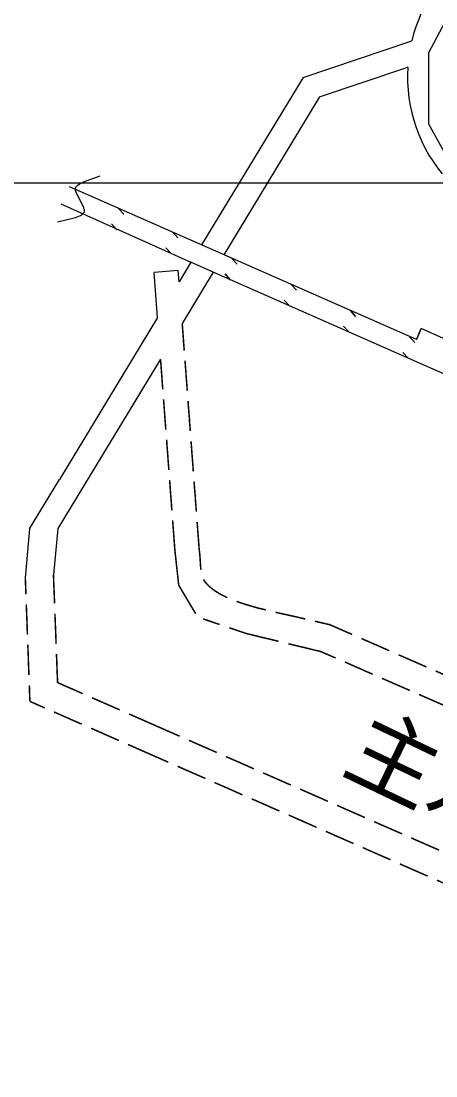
# Model space of a CAD drawing. Header units: inches. Extents: x -1 to 4080, y 0 to 4431.
# Drawn here: x 1290.3 to 1341.6, y 1205.1 to 1335.5 of the extents above; entities that cross this region are included whole.
import ezdxf

# ---------------------------------------------------------------- set-up
doc = ezdxf.new("R2010")
doc.units = ezdxf.units.IN
doc.header["$MEASUREMENT"] = 0
doc.layers.get('0').update_dxf_attribs({"lineweight": 0})
for name, color, linetype, lineweight in [('岩巷XDD0800CCJ', 7, 'Continuous', 0), ('巷道注记XDD0800CCJ', 7, 'Continuous', 0), ('煤巷XDD0800CCJ', 7, 'Continuous', 0), ('经纬网XDD0800ATX', 7, 'Continuous', 0)]:
    doc.layers.add(name, color=color, linetype=linetype, lineweight=lineweight)
doc.styles.add('仿宋', font='simfang.ttf')

# ---------------------------------------------------------------- blocks, each defined once
blk = doc.blocks.new('lr_block_1')
at = {"layer": '岩巷XDD0800CCJ', "color": 30, "true_color": 0xff8000, "const_width": 0.188}
for points in [[(0, 15.27), (0.01, 15.13)], [(0.08, 13.26), (0.07, 13.51), (0.06, 13.76), (0.05, 14.01), (0.04, 14.26), (0.03, 14.5), (0.02, 14.75), (0.01, 15), (0.01, 15.13)], [(0.12, 12.01), (0.13, 11.76), (0.14, 11.51), (0.15, 11.26), (0.16, 11.01), (0.17, 10.76), (0.18, 10.51), (0.19, 10.26), (0.19, 10.13)], [(0.26, 8.26), (0.25, 8.51), (0.24, 8.76), (0.23, 9.01), (0.23, 9.26), (0.22, 9.51), (0.21, 9.76), (0.2, 10.01), (0.19, 10.13)], [(0.31, 7.01), (0.32, 6.76), (0.33, 6.51), (0.34, 6.26), (0.35, 6.01), (0.36, 5.76), (0.37, 5.51), (0.38, 5.26), (0.38, 5.14)], [(0.45, 3.26), (0.44, 3.51), (0.43, 3.76), (0.42, 4.01), (0.41, 4.26), (0.4, 4.51), (0.39, 4.76), (0.38, 5.01), (0.38, 5.14)], [(0.5, 2.01), (0.51, 1.76), (0.52, 1.51), (0.52, 1.26), (0.53, 1.01), (0.54, 0.76), (0.55, 0.51), (0.56, 0.26), (0.57, 0.14)], [(0.57, 0.14), (0.57, 0)]]:
    blk.add_lwpolyline(points, dxfattribs=at)
blk = doc.blocks.new('lr_block_2')
at = {"layer": '岩巷XDD0800CCJ', "color": 30, "true_color": 0xff8000, "const_width": 0.188}
for points in [[(0, 13.34), (0.06, 11.66)], [(0.13, 9.79), (0.13, 10.04), (0.12, 10.29), (0.11, 10.54), (0.1, 10.79), (0.09, 11.04), (0.08, 11.29), (0.07, 11.54), (0.06, 11.66)], [(0.18, 8.54), (0.19, 8.29), (0.2, 8.04), (0.21, 7.79), (0.22, 7.54), (0.23, 7.29), (0.24, 7.04), (0.25, 6.79), (0.25, 6.67)], [(0.32, 4.79), (0.32, 5.04), (0.31, 5.29), (0.3, 5.54), (0.29, 5.79), (0.28, 6.04), (0.27, 6.29), (0.26, 6.54), (0.25, 6.67)], [(0.37, 3.55), (0.38, 3.3), (0.39, 3.05), (0.4, 2.8), (0.41, 2.55), (0.42, 2.3), (0.43, 2.05), (0.44, 1.8), (0.44, 1.67)], [(0.44, 1.67), (0.51, 0)]]:
    blk.add_lwpolyline(points, dxfattribs=at)
blk = doc.blocks.new('lr_block_3')
at = {"layer": '岩巷XDD0800CCJ', "color": 30, "true_color": 0xff8000, "const_width": 0.188}
for points in [[(0, 6.12), (0.1, 6.08)], [(1.81, 5.32), (1.59, 5.42), (1.36, 5.52), (1.13, 5.62), (0.9, 5.73), (0.67, 5.83), (0.44, 5.93), (0.21, 6.03), (0.1, 6.08)], [(2.96, 4.82), (3.19, 4.72), (3.42, 4.62), (3.65, 4.52), (3.87, 4.42), (4.1, 4.32), (4.33, 4.22), (4.56, 4.12), (4.68, 4.07)], [(6.39, 3.31), (6.16, 3.41), (5.93, 3.51), (5.71, 3.61), (5.48, 3.71), (5.25, 3.81), (5.02, 3.91), (4.79, 4.02), (4.68, 4.07)], [(7.54, 2.81), (7.77, 2.71), (7.99, 2.61), (8.22, 2.51), (8.45, 2.41), (8.68, 2.31), (8.91, 2.21), (9.14, 2.1), (9.25, 2.05)], [(10.97, 1.3), (10.74, 1.4), (10.51, 1.5), (10.28, 1.6), (10.05, 1.7), (9.83, 1.8), (9.6, 1.9), (9.37, 2), (9.25, 2.05)], [(12.11, 0.8), (12.34, 0.7), (12.57, 0.6), (12.8, 0.5), (13.03, 0.4), (13.26, 0.29), (13.49, 0.19), (13.72, 0.09), (13.83, 0.04)], [(13.83, 0.04), (13.93, 0)]]:
    blk.add_lwpolyline(points, dxfattribs=at)
blk = doc.blocks.new('lr_block_4')
at = {"layer": '岩巷XDD0800CCJ', "color": 30, "true_color": 0xff8000, "const_width": 0.188}
for points in [[(0, 5.24), (1.38, 4.63)], [(3.1, 3.88), (2.87, 3.98), (2.64, 4.08), (2.41, 4.18), (2.19, 4.28), (1.96, 4.38), (1.73, 4.48), (1.5, 4.58), (1.38, 4.63)], [(4.25, 3.37), (4.47, 3.27), (4.7, 3.17), (4.93, 3.07), (5.16, 2.97), (5.39, 2.87), (5.62, 2.77), (5.85, 2.67), (5.96, 2.62)], [(7.68, 1.87), (7.45, 1.97), (7.22, 2.07), (6.99, 2.17), (6.76, 2.27), (6.53, 2.37), (6.31, 2.47), (6.08, 2.57), (5.96, 2.62)], [(8.82, 1.36), (9.05, 1.26), (9.28, 1.16), (9.51, 1.06), (9.74, 0.96), (9.97, 0.86), (10.2, 0.76), (10.43, 0.66), (10.54, 0.61)], [(10.54, 0.61), (11.92, 0)]]:
    blk.add_lwpolyline(points, dxfattribs=at)
blk = doc.blocks.new('lr_block_5')
at = {"layer": '岩巷XDD0800CCJ', "color": 30, "true_color": 0xff8000, "const_width": 0.188}
for points in [[(0.11, 26.38), (0, 27.83)], [(0.25, 24.51), (0.23, 24.76), (0.21, 25.01), (0.19, 25.26), (0.17, 25.51), (0.16, 25.76), (0.14, 26.01), (0.12, 26.26), (0.11, 26.38)], [(0.34, 23.27), (0.36, 23.02), (0.38, 22.77), (0.4, 22.52), (0.42, 22.27), (0.44, 22.02), (0.46, 21.77), (0.47, 21.52), (0.48, 21.4)], [(0.62, 19.53), (0.6, 19.78), (0.59, 20.02), (0.57, 20.27), (0.55, 20.52), (0.53, 20.77), (0.51, 21.02), (0.49, 21.27), (0.48, 21.4)], [(0.72, 18.28), (0.74, 18.03), (0.75, 17.78), (0.77, 17.53), (0.79, 17.28), (0.81, 17.03), (0.83, 16.78), (0.85, 16.53), (0.86, 16.41)], [(1, 14.54), (0.98, 14.79), (0.96, 15.04), (0.94, 15.29), (0.92, 15.54), (0.9, 15.79), (0.89, 16.04), (0.87, 16.29), (0.86, 16.41)], [(1.09, 13.29), (1.11, 13.04), (1.13, 12.8), (1.15, 12.55), (1.17, 12.3), (1.18, 12.05), (1.2, 11.8), (1.22, 11.55), (1.23, 11.42)], [(1.37, 9.55), (1.35, 9.8), (1.33, 10.05), (1.32, 10.3), (1.3, 10.55), (1.28, 10.8), (1.26, 11.05), (1.24, 11.3), (1.23, 11.42)], [(1.47, 8.31), (1.48, 8.06), (1.5, 7.81), (1.52, 7.56), (1.54, 7.31), (1.56, 7.06), (1.58, 6.81), (1.6, 6.56), (1.61, 6.44)], [(1.75, 4.57), (1.73, 4.82), (1.71, 5.07), (1.69, 5.32), (1.67, 5.57), (1.65, 5.81), (1.63, 6.06), (1.62, 6.31), (1.61, 6.44)], [(1.84, 3.32), (1.86, 3.07), (1.88, 2.82), (1.9, 2.57), (1.91, 2.32), (1.93, 2.08), (1.95, 1.83), (1.97, 1.58), (1.98, 1.45)], [(2.09, 0), (1.98, 1.45)]]:
    blk.add_lwpolyline(points, dxfattribs=at)
blk = doc.blocks.new('lr_block_6')
at = {"layer": '岩巷XDD0800CCJ', "color": 30, "true_color": 0xff8000, "const_width": 0.188}
for points in [[(0.14, 21.79), (0, 23.64)], [(0.28, 19.92), (0.26, 20.17), (0.24, 20.42), (0.22, 20.67), (0.2, 20.92), (0.19, 21.17), (0.17, 21.42), (0.15, 21.67), (0.14, 21.79)], [(0.37, 18.68), (0.39, 18.43), (0.41, 18.18), (0.43, 17.93), (0.45, 17.68), (0.47, 17.43), (0.48, 17.18), (0.5, 16.93), (0.51, 16.81)], [(0.65, 14.94), (0.63, 15.19), (0.62, 15.43), (0.6, 15.68), (0.58, 15.93), (0.56, 16.18), (0.54, 16.43), (0.52, 16.68), (0.51, 16.81)], [(0.75, 13.69), (0.77, 13.44), (0.78, 13.19), (0.8, 12.94), (0.82, 12.69), (0.84, 12.44), (0.86, 12.19), (0.88, 11.94), (0.89, 11.82)], [(1.03, 9.95), (1.01, 10.2), (0.99, 10.45), (0.97, 10.7), (0.95, 10.95), (0.93, 11.2), (0.92, 11.45), (0.9, 11.7), (0.89, 11.82)], [(1.12, 8.7), (1.14, 8.45), (1.16, 8.21), (1.18, 7.96), (1.2, 7.71), (1.21, 7.46), (1.23, 7.21), (1.25, 6.96), (1.26, 6.83)], [(1.4, 4.96), (1.38, 5.21), (1.36, 5.46), (1.35, 5.71), (1.33, 5.96), (1.31, 6.21), (1.29, 6.46), (1.27, 6.71), (1.26, 6.83)], [(1.5, 3.72), (1.51, 3.47), (1.53, 3.22), (1.55, 2.97), (1.57, 2.72), (1.59, 2.47), (1.61, 2.22), (1.63, 1.97), (1.64, 1.85)], [(1.77, 0), (1.64, 1.85)]]:
    blk.add_lwpolyline(points, dxfattribs=at)
blk = doc.blocks.new('lr_block_7')
at = {"layer": '岩巷XDD0800CCJ', "color": 30, "true_color": 0xff8000, "const_width": 0.188}
for points in [[(0.23, 5.66), (0, 7.81)], [(0.47, 3.52), (0.23, 5.66)], [(1.51, 1.76), (0.47, 3.52)], [(2.56, 0), (1.51, 1.76)]]:
    blk.add_lwpolyline(points, dxfattribs=at)
blk = doc.blocks.new('lr_block_8')
at = {"layer": '岩巷XDD0800CCJ', "color": 30, "true_color": 0xff8000, "const_width": 0.188}
for points in [[(0, 9.4), (0.01, 9.28), (0.04, 9.04), (0.07, 8.79), (0.08, 8.66)], [(0.22, 6.79), (0.19, 7.04), (0.17, 7.29), (0.16, 7.54), (0.14, 7.79), (0.13, 8.04), (0.11, 8.29), (0.09, 8.54), (0.08, 8.66)], [(0.54, 5.59), (0.67, 5.38), (0.82, 5.18), (0.99, 5), (1.16, 4.82), (1.35, 4.65), (1.54, 4.49), (1.74, 4.34), (1.84, 4.27)], [(3.48, 3.35), (3.25, 3.46), (3.03, 3.57), (2.8, 3.68), (2.58, 3.8), (2.37, 3.93), (2.15, 4.06), (1.94, 4.19), (1.84, 4.27)], [(4.63, 2.88), (4.87, 2.8), (5.1, 2.71), (5.34, 2.64), (5.58, 2.56), (5.82, 2.48), (6.06, 2.41), (6.3, 2.34), (6.42, 2.3)], [(8.23, 1.83), (7.99, 1.89), (7.74, 1.95), (7.5, 2), (7.26, 2.06), (7.02, 2.13), (6.78, 2.2), (6.54, 2.27), (6.42, 2.3)], [(9.44, 1.53), (9.69, 1.48), (9.93, 1.42), (10.18, 1.37), (10.42, 1.31), (10.66, 1.26), (10.91, 1.21), (11.15, 1.15), (11.28, 1.13)], [(13.1, 0.71), (12.86, 0.76), (12.62, 0.82), (12.37, 0.88), (12.13, 0.93), (11.89, 0.99), (11.64, 1.05), (11.4, 1.1), (11.28, 1.13)], [(14.32, 0.42), (14.56, 0.37), (14.81, 0.31), (15.05, 0.25), (15.29, 0.2), (15.54, 0.14), (15.78, 0.08), (16.02, 0.03), (16.15, 0)]]:
    blk.add_lwpolyline(points, dxfattribs=at)
blk = doc.blocks.new('lr_block_9')
at = {"layer": '岩巷XDD0800CCJ', "color": 30, "true_color": 0xff8000, "const_width": 0.188}
for points in [[(0, 17.37), (1.46, 16.73)], [(3.17, 15.98), (2.94, 16.08), (2.71, 16.18), (2.49, 16.28), (2.26, 16.38), (2.03, 16.48), (1.8, 16.58), (1.57, 16.68), (1.46, 16.73)], [(4.32, 15.47), (4.55, 15.37), (4.77, 15.27), (5, 15.17), (5.23, 15.07), (5.46, 14.97), (5.69, 14.87), (5.92, 14.77), (6.03, 14.72)], [(7.75, 13.96), (7.52, 14.07), (7.29, 14.17), (7.06, 14.27), (6.83, 14.37), (6.61, 14.47), (6.38, 14.57), (6.15, 14.67), (6.03, 14.72)], [(8.89, 13.46), (9.12, 13.36), (9.35, 13.26), (9.58, 13.16), (9.81, 13.06), (10.04, 12.96), (10.27, 12.86), (10.5, 12.76), (10.61, 12.71)], [(12.33, 11.95), (12.1, 12.05), (11.87, 12.15), (11.64, 12.25), (11.41, 12.36), (11.18, 12.46), (10.95, 12.56), (10.72, 12.66), (10.61, 12.71)], [(13.47, 11.45), (13.7, 11.35), (13.93, 11.25), (14.16, 11.15), (14.39, 11.05), (14.62, 10.95), (14.84, 10.85), (15.07, 10.75), (15.19, 10.7)], [(16.9, 9.94), (16.68, 10.04), (16.45, 10.14), (16.22, 10.24), (15.99, 10.34), (15.76, 10.44), (15.53, 10.55), (15.3, 10.65), (15.19, 10.7)], [(18.05, 9.44), (18.28, 9.34), (18.51, 9.24), (18.74, 9.14), (18.96, 9.04), (19.19, 8.94), (19.42, 8.84), (19.65, 8.74), (19.77, 8.68)], [(21.48, 7.93), (21.25, 8.03), (21.02, 8.13), (20.8, 8.23), (20.57, 8.33), (20.34, 8.43), (20.11, 8.53), (19.88, 8.63), (19.77, 8.68)], [(22.63, 7.43), (22.86, 7.33), (23.08, 7.23), (23.31, 7.13), (23.54, 7.03), (23.77, 6.92), (24, 6.82), (24.23, 6.72), (24.34, 6.67)], [(26.06, 5.92), (25.83, 6.02), (25.6, 6.12), (25.37, 6.22), (25.14, 6.32), (24.92, 6.42), (24.69, 6.52), (24.46, 6.62), (24.34, 6.67)], [(27.2, 5.42), (27.43, 5.32), (27.66, 5.22), (27.89, 5.11), (28.12, 5.01), (28.35, 4.91), (28.58, 4.81), (28.81, 4.71), (28.92, 4.66)], [(30.64, 3.91), (30.41, 4.01), (30.18, 4.11), (29.95, 4.21), (29.72, 4.31), (29.49, 4.41), (29.26, 4.51), (29.04, 4.61), (28.92, 4.66)], [(31.78, 3.41), (32.01, 3.3), (32.24, 3.2), (32.47, 3.1), (32.7, 3), (32.93, 2.9), (33.16, 2.8), (33.38, 2.7), (33.5, 2.65)], [(35.22, 1.9), (34.99, 2), (34.76, 2.1), (34.53, 2.2), (34.3, 2.3), (34.07, 2.4), (33.84, 2.5), (33.61, 2.6), (33.5, 2.65)], [(36.36, 1.39), (36.59, 1.29), (36.82, 1.19), (37.05, 1.09), (37.28, 0.99), (37.5, 0.89), (37.73, 0.79), (37.96, 0.69), (38.08, 0.64)], [(38.08, 0.64), (39.53, 0)]]:
    blk.add_lwpolyline(points, dxfattribs=at)
blk = doc.blocks.new('lr_block_10')
at = {"layer": '岩巷XDD0800CCJ', "color": 30, "true_color": 0xff8000, "const_width": 0.188}
for points in [[(0, 17.37), (1.46, 16.73)], [(3.17, 15.98), (2.94, 16.08), (2.71, 16.18), (2.49, 16.28), (2.26, 16.38), (2.03, 16.48), (1.8, 16.58), (1.57, 16.68), (1.46, 16.73)], [(4.32, 15.47), (4.55, 15.37), (4.77, 15.27), (5, 15.17), (5.23, 15.07), (5.46, 14.97), (5.69, 14.87), (5.92, 14.77), (6.03, 14.72)], [(7.75, 13.96), (7.52, 14.07), (7.29, 14.17), (7.06, 14.27), (6.83, 14.37), (6.61, 14.47), (6.38, 14.57), (6.15, 14.67), (6.03, 14.72)], [(8.89, 13.46), (9.12, 13.36), (9.35, 13.26), (9.58, 13.16), (9.81, 13.06), (10.04, 12.96), (10.27, 12.86), (10.5, 12.76), (10.61, 12.71)], [(12.33, 11.95), (12.1, 12.05), (11.87, 12.15), (11.64, 12.25), (11.41, 12.36), (11.18, 12.46), (10.95, 12.56), (10.72, 12.66), (10.61, 12.71)], [(13.47, 11.45), (13.7, 11.35), (13.93, 11.25), (14.16, 11.15), (14.39, 11.05), (14.62, 10.95), (14.84, 10.85), (15.07, 10.75), (15.19, 10.7)], [(16.9, 9.94), (16.68, 10.04), (16.45, 10.14), (16.22, 10.24), (15.99, 10.34), (15.76, 10.44), (15.53, 10.55), (15.3, 10.65), (15.19, 10.7)], [(18.05, 9.44), (18.28, 9.34), (18.51, 9.24), (18.74, 9.14), (18.96, 9.04), (19.19, 8.94), (19.42, 8.84), (19.65, 8.74), (19.77, 8.68)], [(21.48, 7.93), (21.25, 8.03), (21.02, 8.13), (20.8, 8.23), (20.57, 8.33), (20.34, 8.43), (20.11, 8.53), (19.88, 8.63), (19.77, 8.68)], [(22.63, 7.43), (22.86, 7.33), (23.08, 7.23), (23.31, 7.13), (23.54, 7.03), (23.77, 6.92), (24, 6.82), (24.23, 6.72), (24.34, 6.67)], [(26.06, 5.92), (25.83, 6.02), (25.6, 6.12), (25.37, 6.22), (25.14, 6.32), (24.92, 6.42), (24.69, 6.52), (24.46, 6.62), (24.34, 6.67)], [(27.2, 5.42), (27.43, 5.32), (27.66, 5.22), (27.89, 5.11), (28.12, 5.01), (28.35, 4.91), (28.58, 4.81), (28.81, 4.71), (28.92, 4.66)], [(30.64, 3.91), (30.41, 4.01), (30.18, 4.11), (29.95, 4.21), (29.72, 4.31), (29.49, 4.41), (29.26, 4.51), (29.04, 4.61), (28.92, 4.66)], [(31.78, 3.41), (32.01, 3.3), (32.24, 3.2), (32.47, 3.1), (32.7, 3), (32.93, 2.9), (33.16, 2.8), (33.38, 2.7), (33.5, 2.65)], [(35.22, 1.9), (34.99, 2), (34.76, 2.1), (34.53, 2.2), (34.3, 2.3), (34.07, 2.4), (33.84, 2.5), (33.61, 2.6), (33.5, 2.65)], [(36.36, 1.39), (36.59, 1.29), (36.82, 1.19), (37.05, 1.09), (37.28, 0.99), (37.5, 0.89), (37.73, 0.79), (37.96, 0.69), (38.08, 0.64)], [(38.08, 0.64), (39.53, 0)]]:
    blk.add_lwpolyline(points, dxfattribs=at)
blk = doc.blocks.new('lr_block_13')
at = {"layer": '岩巷XDD0800CCJ', "color": 30, "true_color": 0xff8000, "const_width": 0.188}
for points in [[(0, 28.18), (0.29, 28.08)], [(2.06, 27.48), (1.83, 27.56), (1.59, 27.64), (1.35, 27.72), (1.12, 27.8), (0.88, 27.88), (0.64, 27.96), (0.41, 28.04), (0.29, 28.08)], [(3.25, 27.08), (3.48, 27), (3.72, 26.92), (3.96, 26.84), (4.19, 26.76), (4.43, 26.68), (4.67, 26.6), (4.9, 26.52), (5.02, 26.48)], [(5.02, 26.48), (5.31, 26.38)], [(5.31, 26.38), (7.51, 25.84)], [(9.33, 25.4), (9.09, 25.46), (8.85, 25.52), (8.6, 25.58), (8.36, 25.64), (8.12, 25.7), (7.87, 25.76), (7.63, 25.82), (7.51, 25.84)], [(10.55, 25.11), (10.79, 25.05), (11.03, 24.99), (11.27, 24.93), (11.52, 24.87), (11.76, 24.81), (12, 24.75), (12.25, 24.7), (12.37, 24.67)], [(12.37, 24.67), (14.57, 24.13)], [(14.57, 24.13), (14.67, 24.09)], [(16.39, 23.34), (16.16, 23.44), (15.93, 23.54), (15.7, 23.64), (15.47, 23.74), (15.24, 23.84), (15.01, 23.94), (14.78, 24.04), (14.67, 24.09)], [(17.53, 22.84), (17.76, 22.74), (17.99, 22.64), (18.22, 22.54), (18.45, 22.44), (18.68, 22.34), (18.9, 22.24), (19.13, 22.14), (19.25, 22.09)], [(20.97, 21.33), (20.74, 21.43), (20.51, 21.53), (20.28, 21.63), (20.05, 21.73), (19.82, 21.83), (19.59, 21.94), (19.36, 22.04), (19.25, 22.09)], [(22.11, 20.83), (22.34, 20.73), (22.57, 20.63), (22.8, 20.53), (23.03, 20.43), (23.26, 20.33), (23.49, 20.23), (23.71, 20.13), (23.83, 20.08)], [(25.55, 19.33), (25.32, 19.43), (25.09, 19.53), (24.86, 19.63), (24.63, 19.73), (24.4, 19.83), (24.17, 19.93), (23.94, 20.03), (23.83, 20.08)], [(26.69, 18.83), (26.92, 18.73), (27.15, 18.63), (27.38, 18.53), (27.61, 18.43), (27.84, 18.33), (28.07, 18.23), (28.3, 18.13), (28.41, 18.08)], [(30.13, 17.33), (29.9, 17.43), (29.67, 17.53), (29.44, 17.63), (29.21, 17.73), (28.98, 17.83), (28.75, 17.93), (28.52, 18.03), (28.41, 18.08)], [(31.27, 16.83), (31.5, 16.73), (31.73, 16.63), (31.96, 16.52), (32.19, 16.42), (32.42, 16.32), (32.65, 16.22), (32.88, 16.12), (32.99, 16.07)], [(34.71, 15.32), (34.48, 15.42), (34.25, 15.52), (34.02, 15.62), (33.79, 15.72), (33.56, 15.82), (33.33, 15.92), (33.11, 16.02), (32.99, 16.07)], [(35.85, 14.82), (36.08, 14.72), (36.31, 14.62), (36.54, 14.52), (36.77, 14.42), (37, 14.32), (37.23, 14.22), (37.46, 14.12), (37.57, 14.07)], [(39.29, 13.32), (39.06, 13.42), (38.83, 13.52), (38.6, 13.62), (38.37, 13.72), (38.14, 13.82), (37.92, 13.92), (37.69, 14.02), (37.57, 14.07)], [(40.43, 12.82), (40.66, 12.72), (40.89, 12.62), (41.12, 12.52), (41.35, 12.42), (41.58, 12.32), (41.81, 12.22), (42.04, 12.12), (42.15, 12.07)], [(43.87, 11.32), (43.64, 11.42), (43.41, 11.52), (43.18, 11.62), (42.95, 11.72), (42.73, 11.82), (42.5, 11.92), (42.27, 12.02), (42.15, 12.07)], [(45.02, 10.81), (45.24, 10.71), (45.47, 10.61), (45.7, 10.51), (45.93, 10.41), (46.16, 10.31), (46.39, 10.21), (46.62, 10.11), (46.73, 10.06)], [(48.45, 9.31), (48.22, 9.41), (47.99, 9.51), (47.76, 9.61), (47.54, 9.71), (47.31, 9.81), (47.08, 9.91), (46.85, 10.01), (46.73, 10.06)], [(49.6, 8.81), (49.83, 8.71), (50.05, 8.61), (50.28, 8.51), (50.51, 8.41), (50.74, 8.31), (50.97, 8.21), (51.2, 8.11), (51.31, 8.06)], [(53.03, 7.31), (52.8, 7.41), (52.57, 7.51), (52.35, 7.61), (52.12, 7.71), (51.89, 7.81), (51.66, 7.91), (51.43, 8.01), (51.31, 8.06)], [(54.18, 6.81), (54.41, 6.71), (54.64, 6.61), (54.86, 6.51), (55.09, 6.41), (55.32, 6.31), (55.55, 6.21), (55.78, 6.11), (55.9, 6.06)], [(57.61, 5.3), (57.38, 5.4), (57.16, 5.5), (56.93, 5.6), (56.7, 5.7), (56.47, 5.8), (56.24, 5.9), (56.01, 6.01), (55.9, 6.06)], [(58.76, 4.8), (58.99, 4.7), (59.22, 4.6), (59.45, 4.5), (59.67, 4.4), (59.9, 4.3), (60.13, 4.2), (60.36, 4.1), (60.48, 4.05)], [(62.19, 3.3), (61.97, 3.4), (61.74, 3.5), (61.51, 3.6), (61.28, 3.7), (61.05, 3.8), (60.82, 3.9), (60.59, 4), (60.48, 4.05)], [(63.34, 2.8), (63.57, 2.7), (63.8, 2.6), (64.03, 2.5), (64.26, 2.4), (64.48, 2.3), (64.71, 2.2), (64.94, 2.1), (65.06, 2.05)], [(66.78, 1.3), (66.55, 1.4), (66.32, 1.5), (66.09, 1.6), (65.86, 1.7), (65.63, 1.8), (65.4, 1.9), (65.17, 2), (65.06, 2.05)], [(67.92, 0.8), (68.15, 0.69), (68.38, 0.59), (68.61, 0.49), (68.84, 0.39), (69.07, 0.29), (69.29, 0.19), (69.52, 0.09), (69.64, 0.04)], [(69.64, 0.04), (69.74, 0)]]:
    blk.add_lwpolyline(points, dxfattribs=at)
blk = doc.blocks.new('lr_block_14')
at = {"layer": '岩巷XDD0800CCJ', "color": 30, "true_color": 0xff8000, "const_width": 0.188}
for points in [[(1.05, 22.49), (0, 22.95)], [(2.77, 21.74), (2.54, 21.84), (2.31, 21.94), (2.08, 22.04), (1.85, 22.14), (1.62, 22.24), (1.4, 22.34), (1.17, 22.44), (1.05, 22.49)], [(3.92, 21.24), (4.14, 21.14), (4.37, 21.04), (4.6, 20.94), (4.83, 20.84), (5.06, 20.74), (5.29, 20.64), (5.52, 20.54), (5.63, 20.49)], [(7.35, 19.73), (7.12, 19.84), (6.89, 19.94), (6.66, 20.04), (6.44, 20.14), (6.21, 20.24), (5.98, 20.34), (5.75, 20.44), (5.63, 20.49)], [(8.5, 19.23), (8.73, 19.13), (8.96, 19.03), (9.18, 18.93), (9.41, 18.83), (9.64, 18.73), (9.87, 18.63), (10.1, 18.53), (10.22, 18.48)], [(11.93, 17.73), (11.7, 17.83), (11.48, 17.93), (11.25, 18.03), (11.02, 18.13), (10.79, 18.23), (10.56, 18.33), (10.33, 18.43), (10.22, 18.48)], [(13.08, 17.23), (13.31, 17.13), (13.54, 17.03), (13.77, 16.93), (13.99, 16.83), (14.22, 16.73), (14.45, 16.63), (14.68, 16.53), (14.8, 16.48)], [(16.51, 15.73), (16.29, 15.83), (16.06, 15.93), (15.83, 16.03), (15.6, 16.13), (15.37, 16.23), (15.14, 16.33), (14.91, 16.43), (14.8, 16.48)], [(17.66, 15.23), (17.89, 15.13), (18.12, 15.03), (18.35, 14.93), (18.58, 14.83), (18.81, 14.73), (19.03, 14.63), (19.26, 14.53), (19.38, 14.48)], [(21.1, 13.73), (20.87, 13.83), (20.64, 13.93), (20.41, 14.03), (20.18, 14.13), (19.95, 14.23), (19.72, 14.33), (19.49, 14.43), (19.38, 14.48)], [(22.24, 13.23), (22.47, 13.13), (22.7, 13.03), (22.93, 12.93), (23.16, 12.83), (23.39, 12.73), (23.62, 12.63), (23.84, 12.53), (23.96, 12.48)], [(25.68, 11.72), (25.45, 11.82), (25.22, 11.92), (24.99, 12.02), (24.76, 12.13), (24.53, 12.23), (24.3, 12.33), (24.07, 12.43), (23.96, 12.48)], [(26.82, 11.22), (27.05, 11.12), (27.28, 11.02), (27.51, 10.92), (27.74, 10.82), (27.97, 10.72), (28.2, 10.62), (28.43, 10.52), (28.54, 10.47)], [(30.26, 9.72), (30.03, 9.82), (29.8, 9.92), (29.57, 10.02), (29.34, 10.12), (29.11, 10.22), (28.88, 10.32), (28.66, 10.42), (28.54, 10.47)], [(31.4, 9.22), (31.63, 9.12), (31.86, 9.02), (32.09, 8.92), (32.32, 8.82), (32.55, 8.72), (32.78, 8.62), (33.01, 8.52), (33.12, 8.47)], [(34.84, 7.72), (34.61, 7.82), (34.38, 7.92), (34.15, 8.02), (33.92, 8.12), (33.7, 8.22), (33.47, 8.32), (33.24, 8.42), (33.12, 8.47)], [(35.99, 7.22), (36.21, 7.12), (36.44, 7.02), (36.67, 6.92), (36.9, 6.82), (37.13, 6.72), (37.36, 6.62), (37.59, 6.52), (37.7, 6.47)], [(39.42, 5.72), (39.19, 5.82), (38.96, 5.92), (38.73, 6.02), (38.51, 6.12), (38.28, 6.22), (38.05, 6.32), (37.82, 6.42), (37.7, 6.47)], [(40.57, 5.22), (40.8, 5.12), (41.03, 5.02), (41.25, 4.92), (41.48, 4.82), (41.71, 4.72), (41.94, 4.62), (42.17, 4.52), (42.29, 4.47)], [(44, 3.71), (43.77, 3.81), (43.55, 3.91), (43.32, 4.01), (43.09, 4.11), (42.86, 4.21), (42.63, 4.31), (42.4, 4.42), (42.29, 4.47)], [(45.15, 3.21), (45.38, 3.11), (45.61, 3.01), (45.84, 2.91), (46.06, 2.81), (46.29, 2.71), (46.52, 2.61), (46.75, 2.51), (46.87, 2.46)], [(48.58, 1.71), (48.36, 1.81), (48.13, 1.91), (47.9, 2.01), (47.67, 2.11), (47.44, 2.21), (47.21, 2.31), (46.98, 2.41), (46.87, 2.46)], [(49.73, 1.21), (49.96, 1.11), (50.19, 1.01), (50.42, 0.91), (50.65, 0.81), (50.88, 0.71), (51.1, 0.61), (51.33, 0.51), (51.45, 0.46)], [(52.5, 0), (51.45, 0.46)]]:
    blk.add_lwpolyline(points, dxfattribs=at)

msp = doc.modelspace()

# ---------------------------------------------------------------- linework, layer by layer
at = {"color": 5}
msp.add_lwpolyline([(1892.08, 1165.09), (1881.15, 1234.14), (1411.37, 1287.14), (1345.14, 1314.73), (1340.71, 1322.77), (1340.71, 1331.65), (1350.14, 1349.39), (1363.47, 1376.99), (1382.95, 1410.39), (1400.61, 1418.53), (1402.6, 1416.96), (1394.86, 1403.28), (1405.54, 1422.16), (1430, 1462.76), (1463.32, 1471.46), (1864.41, 2135.48)], dxfattribs=at)
at = {"layer": '煤巷XDD0800CCJ', "color": 18, "lineweight": 9, "true_color": 0x260000, "flags": 128}
for points in [[(1341.07, 1338.87), (1340.6, 1338.1), (1340.16, 1337.3), (1339.77, 1336.49), (1339.41, 1335.65), (1339.1, 1334.8), (1338.82, 1333.94), (1338.59, 1333.06)], [(1325.16, 1328.56), (1338.59, 1333.06)], [(1327.21, 1326.15), (1337.86, 1329.72)], [(1338.1, 1329.8), (1337.86, 1329.72)], [(1338.1, 1329.8), (1338.06, 1328.86), (1338.08, 1327.91), (1338.14, 1326.97), (1338.24, 1326.03), (1338.4, 1325.1), (1338.6, 1324.18), (1338.84, 1323.27), (1339.13, 1322.37), (1339.46, 1321.49), (1339.84, 1320.63), (1340.26, 1319.78), (1340.72, 1318.96), (1341.23, 1318.16), (1341.77, 1317.39), (1342.35, 1316.65)], [(1325.16, 1328.56), (1312.61, 1307.84)], [(1327.21, 1326.15), (1315.38, 1306.62)], [(1294.82, 1310.7), (1297.05, 1311.25), (1297.47, 1311.41), (1297.66, 1311.49), (1297.79, 1311.57), (1297.9, 1311.64), (1297.97, 1311.7), (1298.03, 1311.76), (1298.07, 1311.8), (1298.09, 1311.83), (1298.11, 1311.87), (1298.13, 1311.9), (1298.14, 1311.93), (1298.15, 1311.95), (1298.15, 1311.97), (1298.15, 1311.99), (1298.15, 1312.03), (1298.15, 1312.07), (1298.14, 1312.14), (1298.12, 1312.27), (1298.06, 1312.44), (1297.9, 1312.8), (1297.21, 1314.16), (1297.1, 1314.43), (1297.06, 1314.56), (1297.05, 1314.65), (1297.04, 1314.73), (1297.04, 1314.79), (1297.04, 1314.83), (1297.04, 1314.84), (1297.04, 1314.86), (1297.06, 1314.9), (1297.07, 1314.94), (1297.09, 1314.98), (1297.12, 1315.03), (1297.17, 1315.09), (1297.23, 1315.16), (1297.33, 1315.25), (1297.49, 1315.36), (1297.66, 1315.46), (1298.05, 1315.65), (1300.11, 1316.39)], [(1299.59, 1313.59), (1296.29, 1315.04)], [(1339.17, 1296.13), (1299.59, 1313.59)], [(1311.32, 1305.68), (1295.26, 1312.87)], [(1302.36, 1312.36), (1303.01, 1311.65), (1302.36, 1312.36)], [(1301.5, 1310.43), (1302.15, 1309.72), (1301.5, 1310.43)], [(1309.06, 1309.41), (1309.7, 1308.7), (1309.06, 1309.41)], [(1308.2, 1307.48), (1308.85, 1306.77), (1308.2, 1307.48)], [(1311.3, 1305.69), (1309.84, 1303.27)], [(1314.07, 1304.46), (1311.3, 1305.69)], [(1316.37, 1306.18), (1317.02, 1305.47), (1316.37, 1306.18)], [(1309.74, 1304.66), (1306.75, 1304.44)], [(1307.16, 1298.85), (1306.75, 1304.44)], [(1309.84, 1303.27), (1309.74, 1304.66)], [(1314.07, 1304.46), (1310.23, 1298.12)], [(1338.16, 1293.84), (1314.07, 1304.46)], [(1315.52, 1304.25), (1316.17, 1303.54), (1315.52, 1304.25)], [(1323.69, 1302.95), (1324.34, 1302.24), (1323.69, 1302.95)], [(1322.84, 1301.02), (1323.49, 1300.31), (1322.84, 1301.02)], [(1331.01, 1299.72), (1331.66, 1299.01), (1331.01, 1299.72)], [(1307.16, 1298.85), (1295.06, 1278.86)], [(1330.16, 1297.79), (1330.81, 1297.08), (1330.16, 1297.79)], [(1338.33, 1296.49), (1338.98, 1295.79), (1338.33, 1296.49)], [(1339.17, 1296.13), (1339.77, 1297.5)], [(1339.77, 1297.5), (1339.17, 1296.13)], [(1342.52, 1296.29), (1339.77, 1297.5)], [(1307.55, 1293.7), (1294.88, 1272.78)], [(1337.48, 1294.56), (1338.13, 1293.85), (1337.48, 1294.56)], [(1395.22, 1268.67), (1338.16, 1293.84)], [(1291.34, 1272.73), (1295.06, 1278.86)], [(1291.34, 1272.73), (1290.84, 1266.67)], [(1294.88, 1272.78), (1294.32, 1267.06)]]:
    msp.add_lwpolyline(points, dxfattribs=at)
at = {"layer": '经纬网XDD0800ATX', "color": 7, "linetype": 'Continuous', "lineweight": 9}
msp.add_line((3989.89, 1315.46), (89.89, 1315.46), dxfattribs=at)

# ---------------------------------------------------------------- block references
at = {"layer": '岩巷XDD0800CCJ', "color": 30, "lineweight": 9, "true_color": 0xff8000}
for name, p in [('lr_block_5', (1310.23, 1270.28)), ('lr_block_6', (1307.55, 1270.06)), ('lr_block_8', (1312.32, 1260.89)), ('lr_block_7', (1309.33, 1262.25)), ('lr_block_1', (1290.84, 1251.4)), ('lr_block_2', (1294.32, 1253.73)), ('lr_block_13', (1312.8, 1233.43)), ('lr_block_14', (1328.46, 1237.94)), ('lr_block_4', (1294.83, 1248.49)), ('lr_block_3', (1291.42, 1245.28)), ('lr_block_9', (1306.75, 1231.12)), ('lr_block_10', (1305.34, 1227.91))]:
    msp.add_blockref(name, p, dxfattribs=at)

# ---------------------------------------------------------------- texts
at = {"layer": '巷道注记XDD0800CCJ', "color": 18, "lineweight": 9, "true_color": 0x260000, "style": '仿宋', "width": 0.941176}
msp.add_text('主水仓', height=8.5, rotation=334.396, dxfattribs=at).set_placement((1329.76, 1242.85))

doc.saveas('drawing.dxf')
